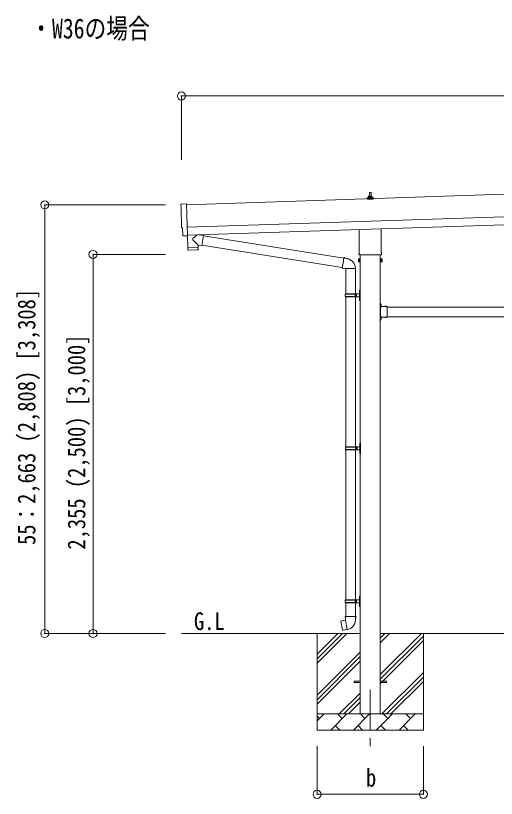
# Model space of a CAD drawing. Units: millimetres, scale not verified. Extents: x -14053 to 14053, y -9700 to 9700.
# Drawn here: x -26 to 2959, y -5698 to -836 of the extents above; entities that cross this region are included whole.
import ezdxf
from ezdxf.enums import TextEntityAlignment as Align

# ---------------------------------------------------------------- set-up
doc = ezdxf.new("R2010")
doc.units = ezdxf.units.MM
doc.header["$LTSCALE"] = 50
doc.header["$PDMODE"] = 32
doc.header["$PDSIZE"] = 50
doc.linetypes.add('CHAIN1', pattern=[8, 5, -1, 1, -1])
doc.linetypes.add('USER8', pattern=[4, 3, -1])
for name, color, linetype, lineweight in [('0-2_建具', 4, 'Continuous', 9), ('0-3_階段', 7, 'CHAIN1', 9), ('0-4_設備', 7, 'Continuous', 9), ('0-7_ハッチ', 4, 'Continuous', 9), ('0-8_外構', 6, 'Continuous', 9), ('0-9_敷地', 7, 'Continuous', 9), ('0-D_記号', 7, 'Continuous', 9)]:
    doc.layers.add(name, color=color, linetype=linetype, lineweight=lineweight)
doc.styles.add('ＭＳ ゴシック', font='')
doc.styles.get('ＭＳ ゴシック').set_extended_font_data('MS Gothic')

msp = doc.modelspace()

# ---------------------------------------------------------------- linework, layer by layer
at = {"layer": '0-2_建具'}
for p, q in [((6416.97, -1831.38), (1033.96, -2010.81)), ((2169.6, -1960.2), (2170.33, -1936.67)), ((2171.33, -1935.7), (2179.88, -1935.7)), ((2180.88, -1936.67), (2181.6, -1960.2)), ((1038.62, -2150.73), (6421.63, -1971.3)), ((2157.35, -1975.7), (2157.35, -1967.98)), ((2193.85, -1975.7), (2157.35, -1975.7)), ((2157.74, -1967.2), (2193.47, -1967.2)), ((2158.12, -1967.01), (2164.84, -1965.38)), ((2165.22, -1965.2), (2185.99, -1965.2)), ((2165.6, -1964.41), (2165.6, -1960.2)), ((2166.6, -1960.2), (2184.6, -1960.2)), ((2185.6, -1964.41), (2185.6, -1960.2)), ((2193.09, -1967.01), (2186.37, -1965.38)), ((2193.85, -1975.7), (2193.85, -1967.98)), ((1040.29, -2200.71), (6423.3, -2021.27)), ((2107.3, -2309.69), (2107.3, -2165.24)), ((2243.9, -2160.69), (2243.9, -2309.69)), ((1020.79, -2205.13), (1013.87, -2205)), ((1040.38, -2203.47), (1040.41, -2204.47)), ((2105.6, -2318.46), (2105.6, -2312.96)), ((2243.54, -2321.96), (2107.67, -2321.96)), ((2113.1, -2321.96), (2113.1, -5174.46)), ((2238.1, -5174.46), (2238.1, -2321.96)), ((2245.6, -2312.96), (2245.6, -2318.46)), ((2101.6, -2347.96), (2102.36, -2346.64)), ((2101.6, -2347.96), (2101.6, -2364.96)), ((2101.6, -2364.96), (2102.36, -2366.27)), ((2108.6, -2351.55), (2102.36, -2351.55)), ((2108.6, -2361.37), (2102.36, -2361.37)), ((2108.6, -2366.27), (2102.36, -2366.27)), ((2111.1, -2365.66), (2108.6, -2365.66)), ((2240.1, -2365.66), (2242.6, -2365.66)), ((2242.6, -2351.55), (2248.85, -2351.55)), ((2242.6, -2361.37), (2248.85, -2361.37)), ((2242.6, -2366.27), (2248.85, -2366.27)), ((2249.6, -2347.96), (2248.85, -2346.64)), ((2249.6, -2364.96), (2248.85, -2366.27)), ((2249.6, -2347.96), (2249.6, -2364.96)), ((2240.1, -2623.46), (2238.1, -2623.46)), ((2238.1, -2623.46), (2238.1, -2643.46)), ((2240.1, -2623.46), (2240.1, -2643.46)), ((2238.1, -2630.46), (2240.1, -2630.46)), ((2238.1, -2636.46), (2240.1, -2636.46)), ((2240.61, -2627.56), (2240.1, -2627.56)), ((2240.1, -2627.56), (2240.1, -2639.36)), ((2280.1, -2643.46), (2240.1, -2643.46)), ((2240.1, -2647.46), (2240.1, -2705.46)), ((2277, -2643.46), (2265.2, -2643.46)), ((2277, -2642.95), (2277, -2643.46)), ((2280.1, -2643.46), (2280.1, -2709.46)), ((2280.1, -2646.46), (5171.1, -2646.46)), ((2238.1, -2709.46), (2238.1, -2729.46)), ((2238.1, -2716.46), (2240.1, -2716.46)), ((2238.1, -2722.46), (2240.1, -2722.46)), ((2244.1, -2706.46), (2238.6, -2706.46)), ((2240.1, -2707.46), (2244.1, -2707.46)), ((2240.1, -2709.46), (2240.1, -2729.46)), ((2280.1, -2709.46), (2240.1, -2709.46)), ((2240.61, -2713.56), (2240.1, -2713.56)), ((2240.1, -2713.56), (2240.1, -2725.36)), ((2277, -2709.46), (2265.2, -2709.46)), ((2277, -2709.97), (2277, -2709.46)), ((2280.1, -2706.46), (5171.1, -2706.46)), ((2240.1, -2729.46), (2238.1, -2729.46)), ((2075.6, -4969.96), (2113.1, -4969.96)), ((2075.6, -4978.96), (2075.6, -4969.96)), ((2075.6, -4978.96), (2113.1, -4978.96)), ((2238.1, -4969.96), (2275.6, -4969.96)), ((2238.1, -4978.96), (2275.6, -4978.96)), ((2275.6, -4978.96), (2275.6, -4969.96))]:
    msp.add_line(p, q, dxfattribs=at)
for points in [[(1002.29, -2008.43), (1033.79, -2005.73), (1040.38, -2203.47)], [(1010.93, -2202.1), (1009.36, -2155.1), (1008.76, -2155.12)], [(1021.53, -2204.83), (1022.17, -2204.18), (1040.41, -2204.47)], [(2108.6, -2366.27), (2108.6, -2346.64), (2102.36, -2346.64)], [(2108.6, -2365.66), (2108.6, -2347.26), (2111.1, -2347.26)], [(2242.6, -2365.66), (2242.6, -2347.26), (2240.1, -2347.26)], [(2242.6, -2366.27), (2242.6, -2346.64), (2248.85, -2346.64)], [(2244.1, -2646.46), (2238.6, -2646.46), (2238.6, -2706.46)], [(2240.61, -2627.56), (2240.61, -2639.36), (2240.1, -2639.36)], [(2240.1, -2647.46), (2244.1, -2647.46), (2244.1, -2645.46), (2240.1, -2645.46)], [(2277, -2642.95), (2265.2, -2642.95), (2265.2, -2643.46)], [(2240.1, -2705.46), (2244.1, -2705.46), (2244.1, -2707.46)], [(2240.61, -2713.56), (2240.61, -2725.36), (2240.1, -2725.36)], [(2277, -2709.97), (2265.2, -2709.97), (2265.2, -2709.46)]]:
    msp.add_lwpolyline(points, dxfattribs=at)
for points in [[(2111.1, -2366.96), (2111.1, -2345.96), (2113.1, -2345.96), (2113.1, -2366.96)], [(2240.1, -2366.96), (2240.1, -2345.96), (2238.1, -2345.96), (2238.1, -2366.96)]]:
    msp.add_lwpolyline(points, close=True, dxfattribs=at)
at = {"layer": '0-2_建具', "linetype": 'USER8'}
for points in [[(2242.72, -2630.96), (2239.94, -2632.31), (2239.33, -2633.46)], [(2242.72, -2635.96), (2239.94, -2634.6), (2239.33, -2633.46)], [(2268.6, -2640.85), (2269.96, -2643.63), (2271.1, -2644.23)], [(2273.6, -2640.85), (2272.25, -2643.63), (2271.1, -2644.23)], [(2242.72, -2716.96), (2239.94, -2718.31), (2239.33, -2719.46)], [(2242.72, -2721.96), (2239.94, -2720.6), (2239.33, -2719.46)], [(2268.6, -2712.07), (2269.96, -2709.29), (2271.1, -2708.68)], [(2273.6, -2712.07), (2272.25, -2709.29), (2271.1, -2708.68)]]:
    msp.add_lwpolyline(points, dxfattribs=at)
at = {"layer": '0-2_建具'}
for centre, radius, start, end in [((2171.33, -1936.7), 1, 90, 178.60509), ((2179.88, -1936.7), 1, 1.39491, 90), ((2158.35, -1967.98), 1, 103.62699, 180), ((2164.6, -1964.41), 1, 283.62699, 0), ((2169.69, -1960.83), 4.13, 90, 171.17633), ((2166.6, -1961.2), 1, 90, 180), ((2178.94, -1960.2), 4.83, 133.60282, 180), ((2172.27, -1960.2), 4.83, 0, 46.39718), ((2181.52, -1960.83), 4.13, 8.82367, 90), ((2184.6, -1961.2), 1, 0, 90), ((2186.6, -1964.41), 1, 180, 256.37301), ((2192.85, -1967.98), 1, 0, 76.37301), ((2109.6, -2312.96), 4, 125.09963, 180), ((2109.6, -2318.46), 4, 180, 194.47751), ((2109.6, -2318.46), 4, 194.47751, 241.04498), ((2241.6, -2318.46), 4, 298.95502, 345.52249), ((2241.6, -2312.96), 4, 0, 54.90037), ((2241.6, -2318.46), 4, 345.52249, 0), ((2105.95, -2349.1), 4.34, 145.61575, 214.38425), ((2117.85, -2356.46), 16.24, 162.41205, 197.58795), ((2105.95, -2363.82), 4.34, 145.61575, 214.38425), ((2233.36, -2356.46), 16.24, 342.41205, 17.58795), ((2245.26, -2349.1), 4.34, 325.61575, 34.38425), ((2245.26, -2363.82), 4.34, 325.61575, 34.38425), ((2240.1, -2643.46), 2, 180, 270), ((2234.87, -2633.46), 8.23, 314.2189, 45.7811), ((2271.1, -2648.69), 8.23, 44.2189, 135.7811), ((2240.1, -2709.46), 2, 90, 180), ((2234.87, -2719.46), 8.23, 314.2189, 45.7811), ((2271.1, -2704.23), 8.23, 224.2189, 315.7811)]:
    msp.add_arc(centre, radius, start, end, dxfattribs=at)
for centre, major_axis, ratio, start_param, end_param in [((1002.55, -2011.42), (-3, -0.1), 0.99863, 4.7647489, 6.2979817), ((-3758.32, -2240.58), (4760.73, 158.69), 0.99863, 6.2686928, 6.2979817), ((1008.61, -2150.72), (-4.4, -0.15), 0.99863, 6.2686928, 7.8539816), ((1013.93, -2201.99), (-2.11, -2.14), 0.9974, 5.5252311, 7.0411395), ((1020.82, -2204.13), (-0.704, -0.714), 0.9974, 0.7579542, 1.5707963)]:
    msp.add_ellipse(centre, major_axis=major_axis, ratio=ratio, start_param=start_param, end_param=end_param, dxfattribs=at)
at = {"layer": '0-3_階段'}
msp.add_line((2175.6, -5024.46), (2175.6, -5373.46), dxfattribs=at)
at = {"layer": '0-4_設備'}
for p, q in [((2113.1, -4674.46), (1002.96, -4674.46)), ((1845.6, -4674.46), (1845.6, -5274.46)), ((1845.6, -4859.51), (2030.65, -4674.46)), ((1845.6, -4831.23), (2002.37, -4674.46)), ((1845.6, -4802.94), (1974.09, -4674.46)), ((5213.1, -4674.46), (2238.1, -4674.46)), ((2238.1, -4929.56), (2493.2, -4674.46)), ((2238.1, -4731.57), (2295.21, -4674.46)), ((2238.1, -4703.28), (2266.93, -4674.46)), ((2238.1, -4957.84), (2505.6, -4690.34)), ((2505.6, -4674.46), (2505.6, -5274.46)), ((2238.1, -4986.13), (2505.6, -4718.63)), ((1845.6, -5057.5), (2113.1, -4790)), ((1845.6, -5085.78), (2113.1, -4818.28)), ((1845.6, -5114.07), (2113.1, -4846.57)), ((2247.76, -5174.46), (2505.6, -4916.62)), ((2276.05, -5174.46), (2505.6, -4944.9)), ((2304.33, -5174.46), (2505.6, -4973.18)), ((1983.2, -5174.46), (2113.1, -5044.56)), ((2011.49, -5174.46), (2113.1, -5072.84)), ((2039.77, -5174.46), (2113.1, -5101.13)), ((1845.6, -5174.46), (2505.6, -5174.46)), ((1845.6, -5217.35), (1888.5, -5174.46)), ((1859.94, -5203.01), (1845.6, -5188.67)), ((1929.92, -5274.46), (2029.92, -5174.46)), ((2001.37, -5203.01), (1972.81, -5174.46)), ((2071.34, -5274.46), (2171.34, -5174.46)), ((2142.79, -5203.01), (2114.23, -5174.46)), ((2212.76, -5274.46), (2312.76, -5174.46)), ((2284.21, -5203.01), (2255.65, -5174.46)), ((2354.18, -5274.46), (2454.18, -5174.46)), ((2425.63, -5203.01), (2397.08, -5174.46)), ((2502.32, -5174.46), (2505.6, -5171.17)), ((1958.47, -5245.91), (1987.03, -5274.46)), ((2099.89, -5245.91), (2128.45, -5274.46)), ((2241.32, -5245.91), (2269.87, -5274.46)), ((2382.74, -5245.91), (2411.29, -5274.46)), ((2505.6, -5274.46), (1845.6, -5274.46))]:
    msp.add_line(p, q, dxfattribs=at)
at = {"layer": '0-8_外構'}
for p, q in [((1002.96, -1335.49), (1002.96, -1731.34)), ((1002.96, -1335.49), (6452.63, -1335.49)), ((153.96, -2011.84), (903.96, -2011.84)), ((153.96, -2011.84), (153.96, -4674.46)), ((453.96, -2319.46), (903.96, -2319.46)), ((453.96, -2319.46), (453.96, -4674.46)), ((153.96, -4674.46), (753.96, -4674.46)), ((453.96, -4674.46), (903.96, -4674.46)), ((1845.6, -5673.46), (1845.6, -5373.46)), ((2505.6, -5673.46), (2505.6, -5373.46)), ((1845.6, -5673.46), (2505.6, -5673.46))]:
    msp.add_line(p, q, dxfattribs=at)
for p in [(1002.96, -1335.49), (153.96, -2011.84), (453.96, -2319.46), (153.96, -4674.46), (453.96, -4674.46), (1845.6, -5673.46), (2505.6, -5673.46)]:
    msp.add_point(p, dxfattribs=at)
at = {"layer": '0-9_敷地'}
for p, q in [((1105.95, -2261.54), (1074.46, -2229.02)), ((1101.71, -2198.66), (1074.49, -2221.69)), ((1139.4, -2201.95), (1113.48, -2198.27)), ((1139.4, -2201.95), (1130.43, -2265.02)), ((1139.63, -2203.86), (2011.73, -2342.71)), ((1042.42, -2276.68), (1043.08, -2289.71)), ((1046.89, -2275.53), (1046.94, -2276.53)), ((1101.85, -2273.7), (1101.87, -2274.7)), ((1105.95, -2261.54), (1130.43, -2265.02)), ((1105.95, -2261.54), (1106.35, -2273.55)), ((1130.2, -2263.11), (2001.31, -2401.8)), ((1103.69, -2290.64), (1046.18, -2292.56)), ((2000.99, -2403.62), (2006.52, -2372.26)), ((2012.05, -2340.89), (2006.52, -2372.26)), ((2012.05, -2340.89), (2013.2, -2338.91)), ((2013.2, -2338.91), (2016.76, -2339.54)), ((2016.76, -2339.54), (2017.18, -2341.89)), ((2031.69, -2344.71), (2033.38, -2346.34)), ((2033.38, -2346.34), (2035.49, -2346.79)), ((2000.99, -2403.62), (2001.39, -2405.88)), ((2000.99, -2403.62), (2006.15, -2404.44)), ((2001.39, -2405.88), (2004.95, -2406.5)), ((2004.95, -2406.5), (2006.15, -2404.44)), ((2006.15, -2404.44), (2020.75, -2406.75)), ((2020.75, -2406.75), (2022.95, -2405.77)), ((2083.25, -2406.16), (2022.07, -2406.16)), ((2023.1, -2406.16), (2023.1, -2565.46)), ((2083.1, -2406.16), (2083.1, -2565.46)), ((2020.1, -2567.46), (2070.44, -2567.46)), ((2021.1, -2565.46), (2107.1, -2565.46)), ((2021.1, -2565.46), (2021.1, -2567.46)), ((2080.1, -2565.46), (2080.1, -2569.96)), ((2080.1, -2569.96), (2082.1, -2569.96)), ((2082.1, -2569.96), (2082.1, -2574.46)), ((2082.1, -2578.96), (2082.1, -2574.46)), ((2088.1, -2565.46), (2088.1, -2574.46)), ((2088.1, -2569.96), (2091.1, -2569.96)), ((2088.1, -2583.46), (2088.1, -2574.46)), ((2091.1, -2569.96), (2091.1, -2574.46)), ((2091.1, -2578.96), (2091.1, -2574.46)), ((2106.8, -2548.31), (2108.85, -2549.31)), ((2108.07, -2546.31), (2108.7, -2546.31)), ((2108.07, -2546.31), (2108.07, -2554.61)), ((2108.07, -2554.61), (2108.7, -2554.61)), ((2108.7, -2546.31), (2108.7, -2554.61)), ((2108.7, -2546.31), (2109.1, -2546.71)), ((2108.7, -2554.61), (2109.1, -2554.21)), ((2108.85, -2549.31), (2109.46, -2550.46)), ((2109.1, -2542.46), (2112.1, -2540.96)), ((2109.1, -2542.46), (2109.1, -2574.46)), ((2109.1, -2546.71), (2109.1, -2554.21)), ((2109.1, -2606.46), (2109.1, -2574.46)), ((2112.1, -2540.96), (2112.1, -2574.46)), ((2112.1, -2540.96), (2113.1, -2540.96)), ((2112.1, -2607.96), (2112.1, -2574.46)), ((2113.1, -2540.96), (2113.1, -2574.46)), ((2113.1, -2607.96), (2113.1, -2574.46)), ((2020.1, -2581.46), (2070.44, -2581.46)), ((2021.1, -2583.46), (2021.1, -2581.46)), ((2021.1, -2583.46), (2107.1, -2583.46)), ((2023.1, -2583.46), (2023.1, -3515.46)), ((2080.1, -2583.46), (2080.1, -2578.96)), ((2080.1, -2578.96), (2082.1, -2578.96)), ((2083.1, -2583.46), (2083.1, -3515.46)), ((2088.1, -2578.96), (2091.1, -2578.96)), ((2106.8, -2596.31), (2108.85, -2597.31)), ((2108.07, -2594.31), (2108.7, -2594.31)), ((2108.07, -2594.31), (2108.07, -2602.61)), ((2108.07, -2602.61), (2108.7, -2602.61)), ((2108.7, -2594.31), (2108.7, -2602.61)), ((2108.7, -2594.31), (2109.1, -2594.71)), ((2108.7, -2602.61), (2109.1, -2602.21)), ((2108.85, -2597.31), (2109.46, -2598.46)), ((2109.1, -2594.71), (2109.1, -2602.21)), ((2109.1, -2606.46), (2112.1, -2607.96)), ((2112.1, -2607.96), (2113.1, -2607.96)), ((2109.3, -3498.31), (2111.35, -3499.31)), ((2110.57, -3496.31), (2111.2, -3496.31)), ((2110.57, -3496.31), (2110.57, -3504.61)), ((2111.2, -3496.31), (2111.2, -3504.61)), ((2111.2, -3496.31), (2111.6, -3496.71)), ((2111.35, -3499.31), (2111.96, -3500.46)), ((2111.6, -3492.46), (2114.6, -3490.96)), ((2111.6, -3492.46), (2111.6, -3524.46)), ((2111.6, -3496.71), (2111.6, -3504.21)), ((2114.6, -3490.96), (2114.6, -3524.46)), ((2114.6, -3490.96), (2115.6, -3490.96)), ((2115.6, -3490.96), (2115.6, -3524.46)), ((2022.6, -3517.46), (2072.94, -3517.46)), ((2022.6, -3531.46), (2072.94, -3531.46)), ((2023.1, -3533.45), (2023.1, -4465.46)), ((2023.6, -3515.46), (2109.6, -3515.46)), ((2023.6, -3515.46), (2023.6, -3517.46)), ((2023.6, -3533.46), (2023.6, -3531.46)), ((2023.6, -3533.46), (2109.6, -3533.46)), ((2082.6, -3515.46), (2082.6, -3519.96)), ((2082.6, -3519.96), (2084.6, -3519.96)), ((2082.6, -3533.46), (2082.6, -3528.96)), ((2082.6, -3528.96), (2084.6, -3528.96)), ((2083.1, -3533.45), (2083.1, -4465.46)), ((2084.6, -3519.96), (2084.6, -3524.46)), ((2084.6, -3528.96), (2084.6, -3524.46)), ((2090.6, -3515.46), (2090.6, -3524.46)), ((2090.6, -3519.96), (2093.6, -3519.96)), ((2090.6, -3533.46), (2090.6, -3524.46)), ((2090.6, -3528.96), (2093.6, -3528.96)), ((2093.6, -3519.96), (2093.6, -3524.46)), ((2093.6, -3528.96), (2093.6, -3524.46)), ((2109.3, -3546.31), (2111.35, -3547.31)), ((2110.57, -3504.61), (2111.2, -3504.61)), ((2110.57, -3544.31), (2111.2, -3544.31)), ((2110.57, -3544.31), (2110.57, -3552.61)), ((2111.2, -3504.61), (2111.6, -3504.21)), ((2111.2, -3544.31), (2111.2, -3552.61)), ((2111.2, -3544.31), (2111.6, -3544.71)), ((2111.35, -3547.31), (2111.96, -3548.46)), ((2111.6, -3556.46), (2111.6, -3524.46)), ((2111.6, -3544.71), (2111.6, -3552.21)), ((2114.6, -3557.96), (2114.6, -3524.46)), ((2115.6, -3557.96), (2115.6, -3524.46)), ((2110.57, -3552.61), (2111.2, -3552.61)), ((2111.2, -3552.61), (2111.6, -3552.21)), ((2111.6, -3556.46), (2114.6, -3557.96)), ((2114.6, -3557.96), (2115.6, -3557.96)), ((2020.1, -4467.46), (2070.44, -4467.46)), ((2021.1, -4465.46), (2107.1, -4465.46)), ((2021.1, -4465.46), (2021.1, -4467.46)), ((2080.1, -4465.46), (2080.1, -4469.96)), ((2080.1, -4469.96), (2082.1, -4469.96)), ((2082.1, -4469.96), (2082.1, -4474.46)), ((2088.1, -4465.46), (2088.1, -4474.46)), ((2088.1, -4469.96), (2091.1, -4469.96)), ((2091.1, -4469.96), (2091.1, -4474.46)), ((2106.8, -4448.31), (2108.85, -4449.31)), ((2108.07, -4446.31), (2108.7, -4446.31)), ((2108.07, -4446.31), (2108.07, -4454.61)), ((2108.07, -4454.61), (2108.7, -4454.61)), ((2108.7, -4446.31), (2108.7, -4454.61)), ((2108.7, -4446.31), (2109.1, -4446.71)), ((2108.7, -4454.61), (2109.1, -4454.21)), ((2108.85, -4449.31), (2109.46, -4450.46)), ((2109.1, -4442.46), (2112.1, -4440.96)), ((2109.1, -4442.46), (2109.1, -4474.46)), ((2109.1, -4446.71), (2109.1, -4454.21)), ((2112.1, -4440.96), (2112.1, -4474.46)), ((2112.1, -4440.96), (2113.1, -4440.96)), ((2113.1, -4440.96), (2113.1, -4474.46)), ((2020.1, -4481.46), (2070.44, -4481.46)), ((2021.1, -4483.46), (2021.1, -4481.46)), ((2021.1, -4483.46), (2107.1, -4483.46)), ((2023.1, -4483.46), (2023.1, -4568.39)), ((2080.1, -4483.46), (2080.1, -4478.96)), ((2080.1, -4478.96), (2082.1, -4478.96)), ((2082.1, -4478.96), (2082.1, -4474.46)), ((2083.1, -4483.46), (2083.1, -4568.39)), ((2088.1, -4483.46), (2088.1, -4474.46)), ((2088.1, -4478.96), (2091.1, -4478.96)), ((2091.1, -4478.96), (2091.1, -4474.46)), ((2106.8, -4496.31), (2108.85, -4497.31)), ((2108.07, -4494.31), (2108.7, -4494.31)), ((2108.07, -4494.31), (2108.07, -4502.61)), ((2108.07, -4502.61), (2108.7, -4502.61)), ((2108.7, -4494.31), (2108.7, -4502.61)), ((2108.7, -4494.31), (2109.1, -4494.71)), ((2108.7, -4502.61), (2109.1, -4502.21)), ((2108.85, -4497.31), (2109.46, -4498.46)), ((2109.1, -4506.46), (2109.1, -4474.46)), ((2109.1, -4494.71), (2109.1, -4502.21)), ((2109.1, -4506.46), (2112.1, -4507.96)), ((2112.1, -4507.96), (2112.1, -4474.46)), ((2112.1, -4507.96), (2113.1, -4507.96)), ((2113.1, -4507.96), (2113.1, -4474.46)), ((2021.25, -4568.39), (2019.1, -4569.17)), ((2019.1, -4569.17), (2019.1, -4572.79)), ((2021.25, -4568.39), (2053.1, -4568.39)), ((2021.25, -4568.39), (2021.35, -4573.6)), ((2084.95, -4568.39), (2053.1, -4568.39)), ((2084.95, -4568.39), (2087.1, -4569.17)), ((2087.1, -4569.17), (2087.1, -4572.79)), ((1994.64, -4596.84), (1993.84, -4598.01)), ((1993.84, -4598.01), (2003.46, -4652.57)), ((2022.51, -4591.59), (1994.64, -4596.84)), ((2007.39, -4594.23), (2007.18, -4594.48)), ((2019.1, -4572.79), (2021.35, -4573.6)), ((2021.35, -4573.6), (2021.6, -4588.39)), ((2021.6, -4588.39), (2022.95, -4590.39)), ((2032.87, -4648.88), (2022.73, -4591.41)), ((2022.76, -4590.59), (2022.76, -4591.29)), ((2022.95, -4590.39), (2022.92, -4590.39)), ((2083.29, -4590.33), (2083.22, -4592.49)), ((2084.61, -4588.39), (2083.29, -4590.33)), ((2087.1, -4572.79), (2084.86, -4573.6)), ((2017.48, -4651.48), (2017.2, -4651.32)), ((2033.17, -4649.65), (2032.93, -4648.98))]:
    msp.add_line(p, q, dxfattribs=at)
for points in [[(1040.01, -2204.47), (1042.39, -2275.68), (1106.35, -2273.55)], [(1106.59, -2287.6), (1106.39, -2274.55), (1042.42, -2276.68)], [(2012.05, -2340.89), (2017.18, -2341.89), (2031.69, -2344.71)], [(2106.8, -2552.61), (2108.85, -2551.61), (2109.46, -2550.46)], [(2106.8, -2600.61), (2108.85, -2599.61), (2109.46, -2598.46)], [(2109.3, -3502.61), (2111.35, -3501.61), (2111.96, -3500.46)], [(2109.3, -3550.61), (2111.35, -3549.61), (2111.96, -3548.46)], [(2106.8, -4452.61), (2108.85, -4451.61), (2109.46, -4450.46)], [(2106.8, -4500.61), (2108.85, -4499.61), (2109.46, -4498.46)], [(2084.95, -4568.39), (2084.86, -4573.6), (2084.61, -4588.39)], [(2009.63, -4594.01), (2009.35, -4593.86), (2007.39, -4594.23)], [(2032.6, -4648.79), (2004.62, -4653.39), (2003.46, -4652.57)], [(2019.67, -4650.92), (2019.45, -4651.15), (2017.48, -4651.48)]]:
    msp.add_lwpolyline(points, dxfattribs=at)
for centre, radius, start, end in [((1077.87, -2225.37), 5, 132.56466, 226.88314), ((1046.08, -2289.56), 3, 182.90915, 271.95747), ((1103.59, -2287.65), 3, 271.90915, 0.90915), ((2022.95, -2405.77), 60.3, 359.62495, 78), ((2068.85, -2574.46), 49.25, 171.82876, 180.00002), ((2068.85, -2574.46), 49.25, 180.00002, 188.17127), ((2070.44, -2565.46), 2, 270, 359.99998), ((2112.4, -2550.46), 6, 136.21765, 223.78235), ((2107.1, -2563.46), 2, 270, 359.99998), ((2070.44, -2583.46), 2, 0.00005, 90.00004), ((2112.4, -2598.46), 6, 136.21765, 223.78235), ((2107.1, -2585.46), 2, 0.00005, 90.00004), ((2114.9, -3500.46), 6, 136.21765, 223.78235), ((2071.35, -3524.46), 49.25, 171.82876, 180.00002), ((2071.35, -3524.46), 49.25, 180.00002, 188.17127), ((2072.94, -3515.46), 2, 270, 359.99998), ((2072.94, -3533.46), 2, 0.00005, 90.00004), ((2114.9, -3548.46), 6, 136.21765, 223.78235), ((2109.6, -3513.46), 2, 270, 359.99998), ((2109.6, -3535.46), 2, 0.00005, 90.00004), ((2068.85, -4474.46), 49.25, 171.82876, 180.00002), ((2070.44, -4465.46), 2, 270, 359.99998), ((2112.4, -4450.46), 6, 136.21765, 223.78235), ((2107.1, -4463.46), 2, 270, 359.99998), ((2068.85, -4474.46), 49.25, 180.00002, 188.17127), ((2070.44, -4483.46), 2, 0.00005, 90.00004), ((2112.4, -4498.46), 6, 136.21765, 223.78235), ((2107.1, -4485.46), 2, 0.00005, 90.00004), ((2022.46, -4591.29), 0.3, 280.66842, 0), ((2022.96, -4590.59), 0.2, 100, 180), ((2022.95, -4590.39), 60.3, 279.96938, 358), ((2032.65, -4649.09), 0.3, 20, 99.33158), ((2033.36, -4649.58), 0.2, 200, 279.96938)]:
    msp.add_arc(centre, radius, start, end, dxfattribs=at)

# ---------------------------------------------------------------- texts
at = {"layer": '0-7_ハッチ', "color": 7, "style": 'ＭＳ ゴシック', "width": 0.85}
msp.add_text('G.L', height=110, dxfattribs=at).set_placement((1080.71, -4686.01), align=Align.BOTTOM_LEFT)
at = {"layer": '0-8_外構', "color": 7, "style": 'ＭＳ ゴシック', "width": 0.85}
for s, p in [('55：2,663 (2,808) [3,308]', (128.96, -4124.4)), ('2,355 (2,500) [3,000]', (438.96, -4153.21))]:
    msp.add_text(s, height=110, rotation=90, dxfattribs=at).set_placement(p, align=Align.BOTTOM_LEFT)
msp.add_text('b', height=110, dxfattribs=at).set_placement((2149.35, -5658.46), align=Align.BOTTOM_LEFT)
at = {"layer": '0-D_記号', "style": 'ＭＳ ゴシック', "width": 0.8}
msp.add_text('・W36の場合', height=123.7, dxfattribs=at).set_placement((64.29, -1014.94), align=Align.BOTTOM_LEFT)

doc.saveas('drawing.dxf')
